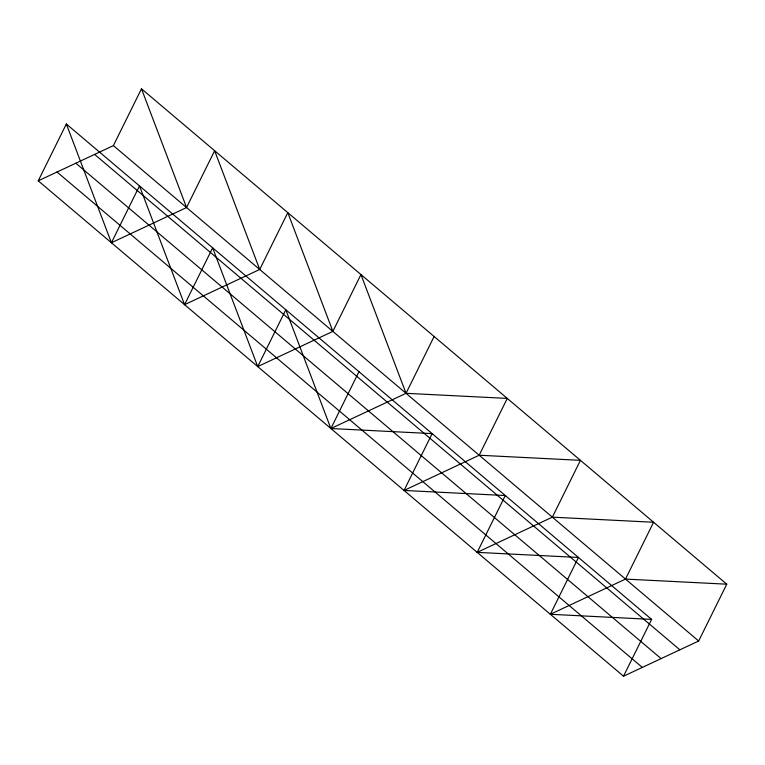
<?xml version="1.0" encoding="UTF-8"?>
<svg xmlns="http://www.w3.org/2000/svg" width="765" height="765" viewBox="0 0 765 765"><rect width="100%" height="100%" fill="white"/><g stroke="black" fill="none" stroke-linecap="round" stroke-linejoin="round"><path stroke-width="1.15" d="M38.25 180.817L66.335 123.987L651.608 619.382L623.523 676.212L38.25 180.817L113.392 145.618L141.477 88.788L726.75 584.183L698.665 641.013L623.523 676.212M66.335 123.987L111.413 242.744L139.498 185.914L184.566 304.661L259.718 269.462L287.803 212.641L332.871 331.388L257.728 366.588L212.651 247.841L184.566 304.661M111.413 242.744L186.555 207.535L214.64 150.715L259.718 269.462M257.728 366.588L285.814 309.768L330.882 428.515L432.129 433.612L404.044 490.442L505.283 495.538L477.197 552.359L578.445 557.465L550.36 614.285L651.608 619.382M332.871 331.388L360.956 274.559L406.033 393.315L507.272 398.412L479.186 455.232L404.044 490.442M358.967 371.685L330.882 428.515L406.033 393.315L434.118 336.485M477.197 552.359L552.349 517.159L580.434 460.339L479.186 455.232M550.36 614.285L625.502 579.086L653.587 522.256L552.349 517.159M625.502 579.086L726.75 584.183M113.392 145.618L698.665 641.013M94.611 154.415L679.875 649.81M75.821 163.213L661.094 658.608M57.04 172.02L642.304 667.415M141.477 88.788L186.555 207.535"/></g></svg>
